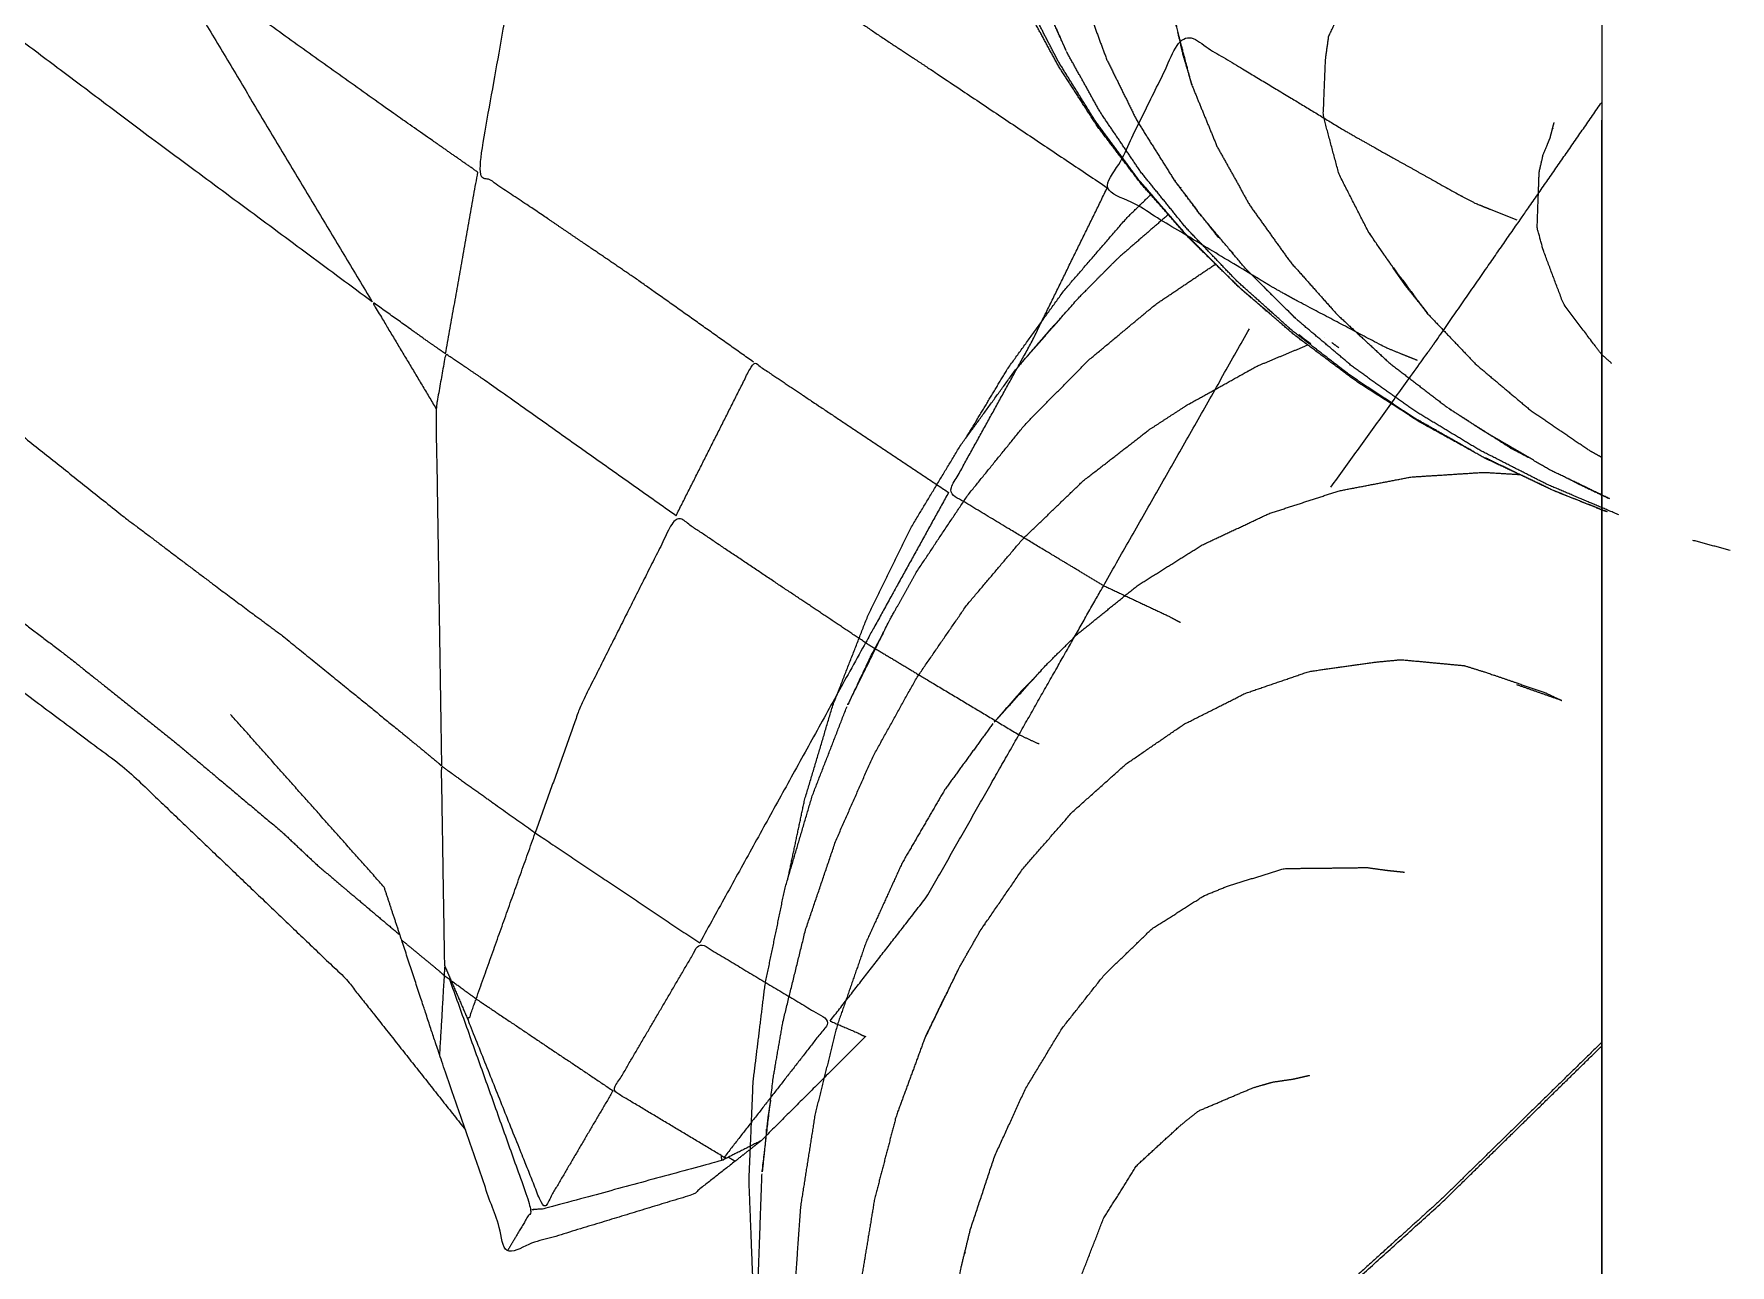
# Model space of a CAD drawing. Header units: millimetres. Extents: x 3429 to 24139, y -631 to 9878.
# Drawn here: x 8425.42 to 8443.98, y 3465.82 to 3479.3 of the extents above; entities that cross this region are included whole.
import ezdxf

# ---------------------------------------------------------------- set-up
doc = ezdxf.new("R2010")
doc.units = ezdxf.units.MM
doc.layers.add('multid_gorunus_3', color=23, linetype='Continuous', lineweight=13)
doc.layers.add('multid_gorunus_4', color=15, linetype='Continuous', lineweight=9)

# ---------------------------------------------------------------- blocks, each defined once
blk = doc.blocks.new('grup-2')
at = {"layer": 'multid_gorunus_3', "lineweight": -3}
for points, degree, knots in [([(2048.982, 6217.144), (2048.982, 6216.155), (2048.982, 6213.761), (2048.982, 6208.959), (2048.982, 6202.868), (2048.982, 6195.487), (2048.982, 6186.836), (2048.982, 6176.969), (2048.982, 6165.969), (2048.982, 6153.941), (2048.982, 6141.024), (2048.982, 6127.365), (2048.982, 6113.136), (2048.982, 6098.504), (2048.982, 6083.653), (2048.982, 6068.742), (2048.982, 6053.94), (2048.982, 6039.26), (2048.982, 6024.58), (2048.982, 6005.778), (2048.982, 5990.869), (2048.982, 5976.016), (2048.982, 5961.387), (2048.982, 5947.155), (2048.982, 5933.498), (2048.982, 5920.578), (2048.982, 5947.227), (2048.982, 5936.226), (2048.982, 5926.36), (2048.982, 5917.707), (2048.982, 5910.327), (2048.982, 5904.236), (2048.982, 5899.433), (2048.982, 5897.04), (2048.982, 5896.051)], 3, [200, 200, 200, 200, 215.285175, 230.934783, 246.910875, 263.16962, 279.661789, 296.333468, 313.127007, 329.982146, 346.837285, 363.630824, 380.302503, 396.794672, 413.053417, 429.029509, 444.679117, 459.964292, 475.249467, 490.899075, 506.875167, 523.133912, 539.62608, 556.29776, 573.091299, 589.946438, 606.801576, 623.595115, 640.266795, 656.758963, 673.017709, 688.9938, 704.643409, 719.928583, 719.928583, 719.928583, 719.928583]), ([(2062.435, 5939.835), (2063.662, 5940.744), (2064.889, 5941.653), (2065.743, 5942.295), (2066.598, 5942.937), (2067.229, 5943.389), (2067.86, 5943.842), (2068.71, 5944.464), (2069.561, 5945.085), (2070.172, 5945.54), (2070.783, 5945.995), (2071.253, 5946.345), (2071.724, 5946.695), (2072.519, 5947.288), (2073.315, 5947.881), (2073.965, 5948.376), (2074.615, 5948.872), (2075.08, 5949.217), (2075.545, 5949.562), (2076.137, 5950.013), (2076.729, 5950.465), (2077.186, 5950.831), (2077.644, 5951.198), (2077.724, 5951.274), (2077.804, 5951.35), (2077.815, 5951.372), (2077.826, 5951.394), (2077.879, 5951.466), (2077.932, 5951.538), (2078.286, 5951.86), (2078.639, 5952.181)], 2, [0, 0, 0, 1, 1, 2, 2, 3, 3, 4, 4, 5, 5, 6, 6, 7, 7, 8, 8, 9, 9, 10, 10, 11, 11, 12, 12, 13, 13, 14, 14, 15, 15, 15]), ([(2080.235, 5948.858), (2079.993, 5948.634), (2079.751, 5948.41), (2079.714, 5948.382), (2079.677, 5948.353), (2079.65, 5948.334), (2079.623, 5948.314), (2079.336, 5948.107), (2079.049, 5947.901), (2078.223, 5947.305), (2077.397, 5946.709), (2076.83, 5946.279), (2076.264, 5945.848), (2075.437, 5945.236), (2074.611, 5944.623), (2073.852, 5944.073), (2073.094, 5943.522), (2072.241, 5942.888), (2071.389, 5942.254), (2070.639, 5941.695), (2069.889, 5941.137), (2069.271, 5940.677), (2068.653, 5940.217), (2067.709, 5939.493), (2066.766, 5938.77), (2065.96, 5938.127), (2065.155, 5937.484), (2064.656, 5937.107), (2064.158, 5936.731), (2063.784, 5936.452), (2063.41, 5936.174), (2062.765, 5935.649), (2062.119, 5935.124), (2061.917, 5934.958), (2061.716, 5934.791), (2061.695, 5934.773), (2061.675, 5934.754)], 2, [5, 5, 5, 6, 6, 7, 7, 8, 8, 9, 9, 10, 10, 11, 11, 12, 12, 13, 13, 14, 14, 15, 15, 16, 16, 17, 17, 18, 18, 19, 19, 20, 20, 21, 21, 22, 22, 23, 23, 23]), ([(2060.218, 5947.219), (2060.394, 5946.225), (2060.571, 5945.231), (2059.761, 5944.693), (2058.951, 5944.155), (2058.16, 5943.616), (2057.369, 5943.078), (2057.079, 5942.881), (2056.789, 5942.684), (2056.684, 5942.615), (2056.579, 5942.546), (2056.46, 5942.467), (2056.34, 5942.389), (2055.366, 5941.736), (2054.391, 5941.083)], 2, [0, 0, 0, 1, 1, 2, 2, 3, 3, 4, 4, 5, 5, 6, 6, 7, 7, 7]), ([(2081.312, 5946.501), (2081.514, 5946.149), (2081.716, 5945.796), (2081.996, 5945.132), (2082.277, 5944.467), (2081.294, 5944.235), (2080.311, 5944.004), (2078.405, 5943.011), (2076.499, 5942.018), (2074.276, 5940.722), (2072.054, 5939.425), (2070.146, 5938.237), (2068.237, 5937.048), (2066.681, 5935.884), (2065.124, 5934.719), (2063.922, 5933.571), (2062.721, 5932.423), (2062.067, 5931.596), (2061.413, 5930.769)], 2, [-6, -6, -6, -5, -5, -4, -4, -3, -3, -2, -2, -1, -1, 0, 0, 1, 1, 2, 2, 2.886166, 2.886166, 2.886166]), ([(2058.263, 5939.175), (2058.908, 5939.633), (2059.553, 5940.09), (2060.096, 5940.46), (2060.639, 5940.83), (2060.958, 5941.041), (2061.278, 5941.253), (2060.924, 5943.242), (2060.571, 5945.231)], 2, [0, 0, 0, 1, 1, 2, 2, 3, 3, 4, 4, 4]), ([(2061.278, 5941.253), (2061.73, 5941.569), (2062.182, 5941.884), (2063.473, 5942.806), (2064.764, 5943.727), (2065.171, 5944.407), (2065.578, 5945.086)], 2, [0, 0, 0, 1, 1, 2, 2, 3, 3, 3]), ([(2076.745, 5944.074), (2076.514, 5943.906), (2076.283, 5943.739), (2074.604, 5942.528), (2072.925, 5941.317), (2071.614, 5940.355), (2070.303, 5939.393), (2069.676, 5938.932), (2069.049, 5938.471), (2068.374, 5937.946), (2067.7, 5937.42), (2066.732, 5936.686), (2065.764, 5935.951), (2065.172, 5935.478), (2064.58, 5935.005), (2064.002, 5934.519), (2063.424, 5934.034), (2063.23, 5933.851), (2063.035, 5933.668), (2062.583, 5933.285), (2062.13, 5932.903)], 2, [0, 0, 0, 1, 1, 2, 2, 3, 3, 4, 4, 5, 5, 6, 6, 7, 7, 8, 8, 9, 9, 9.968294, 9.968294, 9.968294]), ([(2050.998, 5939.192), (2051.17, 5939.262), (2051.341, 5939.331), (2051.839, 5939.594), (2052.337, 5939.856), (2052.438, 5939.913), (2052.54, 5939.97), (2052.575, 5939.99), (2052.611, 5940.01), (2052.67, 5940.046), (2052.729, 5940.082), (2053.56, 5940.583), (2054.391, 5941.083), (2053.976, 5941.93), (2053.561, 5942.776), (2052.954, 5942.41), (2052.346, 5942.044), (2052.073, 5941.878), (2051.8, 5941.712), (2051.637, 5941.619), (2051.474, 5941.527), (2051.004, 5941.264), (2050.534, 5941.002), (2050.451, 5940.958), (2050.367, 5940.914), (2050.139, 5940.822), (2049.911, 5940.73)], 2, [0, 0, 0, 1, 1, 2, 2, 3, 3, 4, 4, 5, 5, 6, 6, 7, 7, 8, 8, 9, 9, 10, 10, 11, 11, 12, 12, 13, 13, 13]), ([(2051.944, 5937.804), (2051.414, 5938.543), (2050.883, 5939.282), (2050.848, 5939.331), (2050.813, 5939.379), (2050.324, 5940.085), (2049.834, 5940.79), (2049.408, 5941.404), (2048.982, 5942.018)], 2, [3.52844, 3.52844, 3.52844, 4, 4, 5, 5, 6, 6, 6.451648, 6.451648, 6.451648]), ([(2054.432, 5936.727), (2054.731, 5936.906), (2055.03, 5937.086), (2055.579, 5937.416), (2056.128, 5937.747), (2055.674, 5938.57), (2055.219, 5939.393), (2054.805, 5940.238), (2054.391, 5941.083)], 2, [0, 0, 0, 1, 1, 2, 2, 3, 3, 4, 4, 4]), ([(2061.631, 5939.265), (2061.735, 5939.337), (2061.84, 5939.41), (2062.137, 5939.623), (2062.435, 5939.835), (2062.086, 5939.252), (2061.737, 5938.668)], 2, [0, 0, 0, 1, 1, 2, 2, 3, 3, 3]), ([(2057.424, 5931.961), (2056.893, 5932.644), (2056.362, 5933.327), (2055.86, 5934.211), (2055.358, 5935.095), (2054.895, 5935.911), (2054.432, 5936.727), (2053.633, 5938.133), (2052.834, 5939.54)], 2, [0, 0, 0, 1, 1, 2, 2, 3, 3, 4, 4, 4]), ([(2059.11, 5937.492), (2058.686, 5938.333), (2058.263, 5939.175), (2057.93, 5938.952), (2057.598, 5938.729), (2056.863, 5938.238), (2056.128, 5937.747)], 2, [0, 0, 0, 1, 1, 2, 2, 3, 3, 3]), ([(2059.11, 5937.492), (2060.171, 5938.244), (2061.233, 5938.996), (2061.358, 5939.082), (2061.484, 5939.167), (2061.557, 5939.216), (2061.631, 5939.265), (2061.684, 5938.966), (2061.737, 5938.668), (2061.706, 5936.711), (2061.675, 5934.754)], 2, [0, 0, 0, 1, 1, 2, 2, 3, 3, 4, 4, 5, 5, 5]), ([(2056.128, 5937.747), (2056.582, 5936.925), (2057.036, 5936.102), (2057.944, 5934.459), (2058.851, 5932.816)], 2, [0, 0, 0, 1, 1, 2, 2, 2]), ([(2057.036, 5936.102), (2057.526, 5936.43), (2058.016, 5936.757), (2058.563, 5937.124), (2059.11, 5937.492), (2059.631, 5936.455), (2060.152, 5935.419), (2060.401, 5934.72), (2060.65, 5934.021)], 2, [0, 0, 0, 1, 1, 2, 2, 3, 3, 4, 4, 4]), ([(2054.432, 5936.727), (2054.089, 5936.567), (2053.746, 5936.406), (2053.667, 5936.365), (2053.589, 5936.324)], 2, [0, 0, 0, 1, 1, 1.342687, 1.342687, 1.342687]), ([(2057.036, 5936.102), (2056.67, 5935.882), (2056.304, 5935.662), (2055.831, 5935.379), (2055.358, 5935.095)], 2, [0, 0, 0, 1, 1, 2, 2, 2]), ([(2061.64, 5932.564), (2061.658, 5933.659), (2061.675, 5934.754), (2061.599, 5934.699), (2061.523, 5934.643), (2061.087, 5934.332), (2060.65, 5934.021), (2059.75, 5933.418), (2058.851, 5932.816)], 2, [0, 0, 0, 1, 1, 2, 2, 3, 3, 4, 4, 4]), ([(2058.178, 5930.651), (2058.321, 5930.538), (2058.464, 5930.426), (2058.696, 5930.243), (2058.928, 5930.061), (2059.941, 5929.752), (2060.955, 5929.444), (2061.326, 5930.518), (2061.698, 5931.592), (2061.905, 5932.22), (2062.112, 5932.848), (2062.207, 5933.137), (2062.303, 5933.427)], 2, [0, 0, 0, 1, 1, 2, 2, 3, 3, 4, 4, 5, 5, 6, 6, 6]), ([(2062.112, 5932.848), (2061.907, 5932.679), (2061.703, 5932.511), (2061.675, 5932.485), (2061.647, 5932.459), (2061.672, 5932.026), (2061.698, 5931.592)], 2, [11, 11, 11, 12, 12, 13, 13, 14, 14, 14]), ([(2058.617, 5930.49), (2059.208, 5930.844), (2059.799, 5931.198), (2059.325, 5932.007), (2058.851, 5932.816), (2058.138, 5932.388), (2057.424, 5931.961), (2058.003, 5931.215), (2058.583, 5930.47)], 2, [0, 0, 0, 1, 1, 2, 2, 3, 3, 4, 4, 4]), ([(2061.589, 5932.42), (2061.139, 5931.158), (2060.688, 5929.895), (2060.821, 5929.669), (2060.955, 5929.444)], 2, [0, 0, 0, 1, 1, 2, 2, 2]), ([(2061.297, 5932.203), (2061.347, 5932.24), (2061.398, 5932.276), (2061.484, 5932.339), (2061.57, 5932.402), (2061.476, 5932.183), (2061.382, 5931.965)], 2, [0, 0, 0, 1, 1, 2, 2, 3, 3, 3]), ([(2059.799, 5931.198), (2060.444, 5931.631), (2061.088, 5932.063), (2061.192, 5932.133), (2061.297, 5932.203), (2061.339, 5932.084), (2061.382, 5931.965), (2060.97, 5930.935), (2060.558, 5929.904), (2060.179, 5930.551), (2059.799, 5931.198)], 2, [0, 0, 0, 1, 1, 2, 2, 3, 3, 4, 4, 5, 5, 5]), ([(2057.424, 5931.961), (2057.279, 5931.899), (2057.133, 5931.836), (2057.086, 5931.813), (2057.038, 5931.79)], 2, [0, 0, 0, 1, 1, 2, 2, 2]), ([(2057.038, 5931.79), (2057.038, 5931.79), (2057.038, 5931.79), (2057.608, 5931.221), (2058.178, 5930.651)], 2, [1.999891, 1.999891, 1.999891, 2, 2, 3, 3, 3]), ([(2048.982, 5931.728), (2049.856, 5930.872), (2050.73, 5930.016), (2052.106, 5928.769), (2053.483, 5927.523), (2054.336, 5926.809), (2061.276, 5921.398)], 2, [1.339793, 1.339793, 1.339793, 2, 2, 3, 3, 3.596962, 3.596962, 3.596962]), ([(2058.56, 5930.459), (2058.586, 5930.446), (2058.611, 5930.433), (2059.585, 5930.169), (2060.558, 5929.904), (2060.623, 5929.9), (2060.688, 5929.895)], 2, [0, 0, 0, 1, 1, 2, 2, 3, 3, 3])]:
    blk.add_open_spline(points, degree=degree, knots=knots, dxfattribs=at)
for points in [[(2064.764, 5943.727), (2063.6, 5941.781), (2062.435, 5939.835)], [(2061.631, 5939.265), (2061.454, 5940.259), (2061.278, 5941.253)], [(2062.303, 5933.427), (2063.143, 5934.372), (2063.984, 5935.318)], [(2055.135, 5934.991), (2055.247, 5935.043), (2055.358, 5935.095)], [(2061.297, 5932.203), (2060.973, 5933.112), (2060.65, 5934.021)], [(2061.64, 5932.564), (2061.605, 5932.483), (2061.57, 5932.402)], [(2061.64, 5932.564), (2061.644, 5932.512), (2061.647, 5932.459)], [(2061.57, 5932.402), (2061.58, 5932.411), (2061.589, 5932.42)], [(2061.647, 5932.459), (2061.618, 5932.44), (2061.589, 5932.42)], [(2058.178, 5930.651), (2058.369, 5930.555), (2058.56, 5930.459)], [(2058.464, 5930.426), (2058.501, 5930.448), (2058.538, 5930.47)], [(2058.56, 5930.459), (2058.568, 5930.463), (2058.576, 5930.467)], [(2058.583, 5930.47), (2058.579, 5930.468), (2058.576, 5930.467)], [(2058.617, 5930.49), (2058.6, 5930.48), (2058.583, 5930.47)], [(2058.617, 5930.49), (2058.614, 5930.462), (2058.611, 5930.433)]]:
    blk.add_open_spline(points, degree=2, dxfattribs=at)
at = {"layer": 'multid_gorunus_4', "lineweight": -3}
for points, knots in [([(2052.608, 5939.701), (2052.761, 5939.831), (2052.914, 5939.96), (2053.203, 5940.243), (2053.491, 5940.526), (2053.756, 5940.826), (2054.021, 5941.126), (2054.261, 5941.441), (2054.5, 5941.757), (2054.713, 5942.087), (2054.926, 5942.416), (2055.111, 5942.758), (2055.296, 5943.1), (2055.452, 5943.453), (2055.608, 5943.806), (2055.734, 5944.167), (2055.86, 5944.528), (2055.955, 5944.897), (2056.05, 5945.265), (2056.113, 5945.638), (2056.176, 5946.012), (2056.206, 5946.387), (2056.236, 5946.763), (2056.233, 5947.14), (2056.23, 5947.516), (2056.193, 5947.89), (2056.156, 5948.265), (2056.084, 5948.635), (2056.013, 5949.004), (2055.907, 5949.367), (2055.801, 5949.729)], [-0.490471, -0.490471, -0.490471, 0, 0, 1, 1, 2, 2, 3, 3, 4, 4, 5, 5, 6, 6, 7, 7, 8, 8, 9, 9, 10, 10, 11, 11, 12, 12, 13, 13, 14, 14, 14]), ([(2049.566, 5937.796), (2049.906, 5937.956), (2050.246, 5938.115), (2050.613, 5938.319), (2050.98, 5938.522), (2051.33, 5938.748), (2051.679, 5938.973), (2052.009, 5939.22), (2052.339, 5939.467), (2052.648, 5939.733), (2052.957, 5940), (2053.243, 5940.285), (2053.529, 5940.57), (2053.79, 5940.872), (2054.051, 5941.174), (2054.285, 5941.492), (2054.52, 5941.81), (2054.726, 5942.142), (2054.933, 5942.475), (2055.11, 5942.819), (2055.287, 5943.163), (2055.432, 5943.518), (2055.578, 5943.872), (2055.691, 5944.235), (2055.803, 5944.598), (2055.882, 5944.966), (2055.961, 5945.335), (2056.004, 5945.707), (2056.048, 5946.079)], [0.113441, 0.113441, 0.113441, 1, 1, 2, 2, 3, 3, 4, 4, 5, 5, 6, 6, 7, 7, 8, 8, 9, 9, 10, 10, 11, 11, 12, 12, 13, 13, 14, 14, 14]), ([(2054.903, 5945.322), (2054.906, 5944.966), (2054.91, 5944.61), (2054.868, 5944.253), (2054.826, 5943.896), (2054.741, 5943.542), (2054.655, 5943.188), (2054.528, 5942.842), (2054.401, 5942.495), (2054.235, 5942.158), (2054.069, 5941.821), (2053.867, 5941.497), (2053.664, 5941.174)], [0, 0, 0, 1, 1, 2, 2, 3, 3, 4, 4, 5, 5, 6, 6, 6]), ([(2055.036, 5943.021), (2055.03, 5943.006), (2055.024, 5942.99), (2054.932, 5942.783), (2054.839, 5942.576), (2054.993, 5942.924), (2055.147, 5943.272), (2055.265, 5943.629), (2055.383, 5943.986), (2055.44, 5944.2), (2055.497, 5944.413), (2055.397, 5944.054), (2055.297, 5943.694), (2055.261, 5943.601), (2055.225, 5943.508)], [-3.044602, -3.044602, -3.044602, -3, -3, -2, -2, -1, -1, 0, 0, 1, 1, 2, 2, 2.264362, 2.264362, 2.264362]), ([(2051.533, 5940.598), (2051.694, 5940.914), (2051.856, 5941.231), (2051.942, 5941.551), (2052.028, 5941.871), (2052.016, 5942.182), (2052.003, 5942.492), (2051.986, 5942.615), (2051.969, 5942.738), (2051.839, 5943.02), (2051.709, 5943.302), (2051.648, 5943.389), (2051.588, 5943.475), (2051.517, 5943.549), (2051.446, 5943.622), (2051.393, 5943.693), (2051.341, 5943.764)], [-3, -3, -3, -2, -2, -1, -1, 0, 0, 1, 1, 2, 2, 3, 3, 4, 4, 5, 5, 5]), ([(2053.633, 5942.844), (2053.64, 5942.868), (2053.646, 5942.892), (2053.684, 5943.066), (2053.721, 5943.24), (2053.645, 5942.898), (2053.57, 5942.555), (2053.517, 5942.38), (2053.465, 5942.204), (2053.541, 5942.494), (2053.618, 5942.783)], [-0.069976, -0.069976, -0.069976, 0, 0, 1, 1, 2, 2, 3, 3, 3.842303, 3.842303, 3.842303]), ([(2050.38, 5938.192), (2050.704, 5938.376), (2051.027, 5938.559), (2051.373, 5938.788), (2051.719, 5939.018), (2052.044, 5939.268), (2052.369, 5939.519), (2052.671, 5939.79), (2052.973, 5940.061), (2053.25, 5940.351), (2053.527, 5940.641), (2053.776, 5940.949), (2054.025, 5941.256), (2054.244, 5941.58), (2054.464, 5941.903), (2054.652, 5942.239), (2054.839, 5942.576)], [6.112471, 6.112471, 6.112471, 7, 7, 8, 8, 9, 9, 10, 10, 11, 11, 12, 12, 13, 13, 14, 14, 14]), ([(2053.465, 5942.204), (2053.328, 5941.868), (2053.19, 5941.533), (2053.01, 5941.21), (2052.83, 5940.887), (2052.61, 5940.58), (2052.39, 5940.272), (2052.134, 5939.984), (2051.877, 5939.696), (2051.589, 5939.428), (2051.3, 5939.161), (2050.982, 5938.917), (2050.664, 5938.673)], [0, 0, 0, 1, 1, 2, 2, 3, 3, 4, 4, 5, 5, 6, 6, 6]), ([(2048.87, 5939.158), (2048.929, 5939.21), (2048.987, 5939.263), (2049.194, 5939.538), (2049.401, 5939.813), (2049.512, 5940.109), (2049.623, 5940.404), (2049.655, 5940.525), (2049.688, 5940.645), (2049.677, 5940.949), (2049.666, 5941.252), (2049.644, 5941.352), (2049.621, 5941.451), (2049.583, 5941.541), (2049.545, 5941.632), (2049.524, 5941.714), (2049.503, 5941.796)], [-2.210361, -2.210361, -2.210361, -2, -2, -1, -1, 0, 0, 1, 1, 2, 2, 3, 3, 4, 4, 5, 5, 5]), ([(2052.682, 5940.002), (2052.67, 5939.989), (2052.658, 5939.977), (2052.49, 5939.81), (2052.321, 5939.642), (2052.603, 5939.924), (2052.885, 5940.205), (2053.137, 5940.506), (2053.388, 5940.806), (2053.526, 5940.99), (2053.664, 5941.174), (2053.588, 5941.074), (2053.511, 5940.974)], [-3.044165, -3.044165, -3.044165, -3, -3, -2, -2, -1, -1, 0, 0, 1, 1, 1.324472, 1.324472, 1.324472]), ([(2055.93, 5938.354), (2055.706, 5938.728), (2055.482, 5939.101), (2055.173, 5939.53), (2054.863, 5939.959), (2054.52, 5940.357), (2054.177, 5940.754), (2054.047, 5940.881), (2053.916, 5941.007)], [-0.817601, -0.817601, -0.817601, 0, 0, 1, 1, 2, 2, 2.349154, 2.349154, 2.349154]), ([(2053.366, 5940.784), (2053.279, 5940.67), (2053.193, 5940.557), (2053.183, 5940.547), (2053.173, 5940.536)], [1.6324298, 1.6324298, 1.6324298, 2, 2, 2.0363778, 2.0363778, 2.0363778]), ([(2053.697, 5940.764), (2053.697, 5940.763), (2053.698, 5940.762), (2053.699, 5940.762), (2053.699, 5940.761)], [1.995926927, 1.995926927, 1.995926927, 2, 2, 2.00147514, 2.00147514, 2.00147514]), ([(2051.325, 5940.293), (2051.429, 5940.445), (2051.533, 5940.598), (2051.326, 5940.298), (2051.12, 5939.999), (2051.001, 5939.85), (2050.883, 5939.7), (2051.104, 5939.997), (2051.325, 5940.293)], [0, 0, 0, 1, 1, 2, 2, 3, 3, 4, 4, 4]), ([(2054.896, 5939.66), (2054.941, 5939.614), (2054.985, 5939.567), (2055.186, 5939.334), (2055.386, 5939.102), (2055.047, 5939.488), (2054.709, 5939.874), (2054.495, 5940.09), (2054.281, 5940.306)], [-2.126482, -2.126482, -2.126482, -2, -2, -1, -1, 0, 0, 1, 1, 1]), ([(2056.483, 5936.87), (2056.202, 5937.292), (2055.92, 5937.714), (2055.606, 5938.102), (2055.291, 5938.49), (2054.947, 5938.84), (2054.603, 5939.19), (2054.232, 5939.499), (2053.86, 5939.808), (2053.534, 5940.028), (2053.207, 5940.247)], [-19, -19, -19, -18, -18, -17, -17, -16, -16, -15, -15, -14.17152, -14.17152, -14.17152]), ([(2048.794, 5937.502), (2049.184, 5937.667), (2049.575, 5937.833), (2049.95, 5938.023), (2050.324, 5938.214), (2050.68, 5938.429), (2051.035, 5938.644), (2051.369, 5938.882), (2051.703, 5939.121), (2052.012, 5939.382), (2052.321, 5939.642)], [9, 9, 9, 10, 10, 11, 11, 12, 12, 13, 13, 14, 14, 14]), ([(2050.883, 5939.7), (2050.621, 5939.426), (2050.36, 5939.151), (2050.063, 5938.901), (2049.766, 5938.651), (2049.438, 5938.427), (2049.11, 5938.204), (2049.046, 5938.168), (2048.982, 5938.133)], [0, 0, 0, 1, 1, 2, 2, 3, 3, 3.181746, 3.181746, 3.181746]), ([(2052.165, 5939.375), (2052.194, 5939.396), (2052.223, 5939.416), (2052.26, 5939.447), (2052.297, 5939.477)], [-6.0854052, -6.0854052, -6.0854052, -6, -6, -5.8813645, -5.8813645, -5.8813645]), ([(2052.197, 5939.362), (2052.244, 5939.397), (2052.291, 5939.432), (2052.308, 5939.446), (2052.325, 5939.46)], [-1.1419272, -1.1419272, -1.1419272, -1, -1, -0.9462735, -0.9462735, -0.9462735]), ([(2057.94, 5931.952), (2057.816, 5932.457), (2057.692, 5932.961), (2057.527, 5933.446), (2057.363, 5933.931), (2057.16, 5934.391), (2056.957, 5934.852), (2056.718, 5935.283), (2056.479, 5935.714), (2056.205, 5936.113), (2055.931, 5936.511), (2055.626, 5936.872), (2055.32, 5937.233), (2054.987, 5937.555), (2054.653, 5937.876), (2054.294, 5938.154), (2053.936, 5938.432), (2053.732, 5938.565), (2053.528, 5938.698), (2053.142, 5938.914), (2052.756, 5939.129), (2052.477, 5939.246), (2052.197, 5939.362)], [-18, -18, -18, -17, -17, -16, -16, -15, -15, -14, -14, -13, -13, -12, -12, -11, -11, -10, -10, -9, -9, -8, -8, -7.304166, -7.304166, -7.304166]), ([(2057.885, 5933.523), (2057.794, 5933.952), (2057.703, 5934.381), (2057.549, 5934.896), (2057.396, 5935.41), (2057.202, 5935.908), (2057.007, 5936.406), (2056.774, 5936.883), (2056.54, 5937.36), (2056.269, 5937.81), (2055.998, 5938.261), (2055.692, 5938.681), (2055.386, 5939.102)], [-0.815302, -0.815302, -0.815302, 0, 0, 1, 1, 2, 2, 3, 3, 4, 4, 5, 5, 5]), ([(2048.898, 5937.68), (2049.224, 5937.837), (2049.549, 5937.994), (2049.904, 5938.202), (2050.259, 5938.409), (2050.462, 5938.541), (2050.664, 5938.673), (2050.459, 5938.542), (2050.254, 5938.411)], [-1.866592, -1.866592, -1.866592, -1, -1, 0, 0, 1, 1, 1.596617, 1.596617, 1.596617]), ([(2050.229, 5938.395), (2050.103, 5938.314), (2049.977, 5938.233), (2049.881, 5938.183), (2049.785, 5938.132)], [1.6332161, 1.6332161, 1.6332161, 2, 2, 2.2628963, 2.2628963, 2.2628963]), ([(2048.929, 5937.535), (2049.233, 5937.657), (2049.536, 5937.779), (2049.896, 5937.952), (2050.255, 5938.125)], [4.232749, 4.232749, 4.232749, 5, 5, 5.944102, 5.944102, 5.944102]), ([(2049.344, 5937.898), (2049.295, 5937.872), (2049.246, 5937.846), (2049.072, 5937.763), (2048.898, 5937.68)], [-3.1339729, -3.1339729, -3.1339729, -3, -3, -2.2240547, -2.2240547, -2.2240547]), ([(2054.719, 5936.196), (2054.389, 5936.462), (2054.06, 5936.729), (2053.709, 5936.949), (2053.358, 5937.17), (2052.988, 5937.344), (2052.619, 5937.517), (2052.235, 5937.642), (2051.852, 5937.766), (2051.459, 5937.841), (2051.066, 5937.917), (2050.667, 5937.942), (2050.268, 5937.968), (2050.073, 5937.956), (2049.878, 5937.944)], [-7, -7, -7, -6, -6, -5, -5, -4, -4, -3, -3, -2, -2, -1, -1, -0.512864, -0.512864, -0.512864]), ([(2048.918, 5937.534), (2049.199, 5937.645), (2049.479, 5937.755), (2049.492, 5937.761), (2049.505, 5937.767)], [-0.7073454, -0.7073454, -0.7073454, 0, 0, 0.0331066, 0.0331066, 0.0331066]), ([(2056.842, 5936.21), (2056.909, 5936.088), (2056.976, 5935.965), (2057.107, 5935.685), (2057.239, 5935.405), (2057.01, 5935.87), (2056.781, 5936.334), (2056.632, 5936.602), (2056.483, 5936.87)], [-2.270836, -2.270836, -2.270836, -2, -2, -1, -1, 0, 0, 1, 1, 1]), ([(2055.172, 5935.735), (2055.249, 5935.657), (2055.327, 5935.578), (2055.484, 5935.398), (2055.642, 5935.218), (2055.347, 5935.543), (2055.051, 5935.868), (2054.885, 5936.032), (2054.719, 5936.196)], [-2.254593, -2.254593, -2.254593, -2, -2, -1, -1, 0, 0, 1, 1, 1]), ([(2055.781, 5932.949), (2055.544, 5933.294), (2055.307, 5933.639), (2055.04, 5933.944), (2054.773, 5934.25), (2054.479, 5934.512), (2054.186, 5934.775), (2053.87, 5934.992), (2053.554, 5935.209), (2053.218, 5935.378), (2052.883, 5935.548), (2052.532, 5935.668), (2052.182, 5935.788), (2051.826, 5935.839), (2051.471, 5935.889), (2051.323, 5935.903), (2051.176, 5935.917), (2050.831, 5935.884), (2050.487, 5935.852), (2050.368, 5935.815), (2050.249, 5935.778), (2049.926, 5935.667), (2049.603, 5935.557), (2049.508, 5935.512), (2049.413, 5935.467), (2049.663, 5935.555), (2049.912, 5935.642)], [-7, -7, -7, -6, -6, -5, -5, -4, -4, -3, -3, -2, -2, -1, -1, 0, 0, 1, 1, 2, 2, 3, 3, 4, 4, 5, 5, 5.79473, 5.79473, 5.79473]), ([(2055.642, 5935.218), (2055.907, 5934.854), (2056.172, 5934.49), (2056.404, 5934.09), (2056.637, 5933.689), (2056.833, 5933.257), (2057.03, 5932.825), (2057.19, 5932.365), (2057.349, 5931.905), (2057.469, 5931.422), (2057.589, 5930.938), (2057.668, 5930.437), (2057.747, 5929.935), (2057.784, 5929.42), (2057.821, 5928.905), (2057.815, 5928.382), (2057.809, 5927.858), (2057.761, 5927.331), (2057.712, 5926.805)], [-1, -1, -1, 0, 0, 1, 1, 2, 2, 3, 3, 4, 4, 5, 5, 6, 6, 7, 7, 8, 8, 8]), ([(2058.164, 5928.275), (2058.216, 5928.708), (2058.269, 5929.14), (2058.29, 5929.678), (2058.311, 5930.216), (2058.288, 5930.754), (2058.266, 5931.293), (2058.201, 5931.826), (2058.135, 5932.36), (2058.027, 5932.884), (2057.919, 5933.408), (2057.769, 5933.917), (2057.619, 5934.426)], [-0.812812, -0.812812, -0.812812, 0, 0, 1, 1, 2, 2, 3, 3, 4, 4, 5, 5, 5]), ([(2055.89, 5929.676), (2055.757, 5930.077), (2055.625, 5930.477), (2055.457, 5930.846), (2055.289, 5931.214), (2055.088, 5931.547), (2054.887, 5931.88), (2054.656, 5932.173), (2054.424, 5932.466), (2054.165, 5932.716), (2053.907, 5932.967), (2053.621, 5933.149), (2053.335, 5933.332), (2053.2, 5933.387), (2053.066, 5933.442), (2052.758, 5933.536), (2052.45, 5933.631), (2052.115, 5933.634), (2051.78, 5933.638), (2051.664, 5933.64), (2051.547, 5933.641), (2051.439, 5933.626), (2051.331, 5933.611), (2051.235, 5933.601), (2051.139, 5933.591)], [-6, -6, -6, -5, -5, -4, -4, -3, -3, -2, -2, -1, -1, 0, 0, 1, 1, 2, 2, 3, 3, 4, 4, 5, 5, 6, 6, 6]), ([(2056.142, 5932.275), (2056.166, 5932.231), (2056.19, 5932.187), (2056.29, 5931.978), (2056.39, 5931.768), (2056.198, 5932.162), (2056.005, 5932.556), (2055.893, 5932.753), (2055.781, 5932.949)], [-2.115336, -2.115336, -2.115336, -2, -2, -1, -1, 0, 0, 1, 1, 1]), ([(2058.075, 5931.096), (2058.089, 5931.004), (2058.104, 5930.912), (2058.137, 5930.601), (2058.169, 5930.29), (2058.108, 5930.816), (2058.046, 5931.341), (2057.993, 5931.646), (2057.94, 5931.952)], [-2.177018, -2.177018, -2.177018, -2, -2, -1, -1, 0, 0, 1, 1, 1]), ([(2056.39, 5931.768), (2056.546, 5931.343), (2056.702, 5930.917), (2056.82, 5930.465), (2056.938, 5930.013), (2057.016, 5929.539), (2057.094, 5929.065), (2057.13, 5928.574), (2057.166, 5928.083), (2057.161, 5927.58), (2057.155, 5927.076), (2057.107, 5926.567), (2057.059, 5926.057), (2056.968, 5925.545), (2056.876, 5925.034), (2056.743, 5924.526), (2056.61, 5924.018), (2056.435, 5923.519), (2056.26, 5923.02), (2056.044, 5922.535), (2055.828, 5922.05)], [0, 0, 0, 1, 1, 2, 2, 3, 3, 4, 4, 5, 5, 6, 6, 7, 7, 8, 8, 9, 9, 10, 10, 10]), ([(2055.157, 5926.083), (2054.316, 5926.786), (2053.475, 5927.49), (2052.097, 5928.737), (2050.72, 5929.984), (2049.851, 5930.836), (2048.982, 5931.687)], [28.411093, 28.411093, 28.411093, 29, 29, 30, 30, 30.656174, 30.656174, 30.656174]), ([(2054.917, 5924.843), (2054.977, 5925.301), (2055.036, 5925.759), (2055.055, 5926.207), (2055.073, 5926.654), (2055.051, 5927.084), (2055.028, 5927.515), (2054.967, 5927.923), (2054.905, 5928.331), (2054.805, 5928.713), (2054.706, 5929.094), (2054.57, 5929.444), (2054.435, 5929.794), (2054.253, 5930.087), (2054.071, 5930.379), (2053.833, 5930.597), (2053.595, 5930.815), (2053.493, 5930.897), (2053.392, 5930.978), (2053.095, 5931.104), (2052.799, 5931.23), (2052.689, 5931.262), (2052.579, 5931.294), (2052.471, 5931.309), (2052.363, 5931.325), (2052.27, 5931.346), (2052.178, 5931.367)], [-8, -8, -8, -7, -7, -6, -6, -5, -5, -4, -4, -3, -3, -2, -2, -1, -1, 0, 0, 1, 1, 2, 2, 3, 3, 4, 4, 5, 5, 5]), ([(2056.733, 5923.238), (2056.922, 5923.624), (2057.111, 5924.01), (2057.304, 5924.506), (2057.497, 5925.002), (2057.65, 5925.516), (2057.802, 5926.03), (2057.913, 5926.557), (2058.023, 5927.083), (2058.091, 5927.617), (2058.159, 5928.151), (2058.183, 5928.687), (2058.207, 5929.224), (2058.188, 5929.757), (2058.169, 5930.29)], [-0.814408, -0.814408, -0.814408, 0, 0, 1, 1, 2, 2, 3, 3, 4, 4, 5, 5, 6, 6, 6]), ([(2056.041, 5928.991), (2056.06, 5928.906), (2056.078, 5928.821), (2056.116, 5928.6), (2056.153, 5928.379), (2056.073, 5928.816), (2055.993, 5929.254), (2055.941, 5929.465), (2055.89, 5929.676)], [-2.197898, -2.197898, -2.197898, -2, -2, -1, -1, 0, 0, 1, 1, 1])]:
    blk.add_open_spline(points, degree=2, knots=knots, dxfattribs=at)
for points in [[(2053.606, 5942.739), (2053.609, 5942.745), (2053.613, 5942.751)], [(2053.608, 5942.747), (2053.611, 5942.752), (2053.614, 5942.758)], [(2052.009, 5941.801), (2052.009, 5941.8), (2052.008, 5941.8)], [(2052.009, 5941.8), (2052.009, 5941.8), (2052.009, 5941.8)], [(2049.52, 5941.731), (2049.519, 5941.73), (2049.518, 5941.73)], [(2049.518, 5941.73), (2049.519, 5941.729), (2049.52, 5941.728)], [(2053.583, 5941.087), (2053.582, 5941.087), (2053.582, 5941.088)], [(2053.592, 5941.078), (2053.592, 5941.078), (2053.592, 5941.078)], [(2053.615, 5941.11), (2053.616, 5941.109), (2053.616, 5941.109)], [(2053.619, 5941.113), (2053.618, 5941.113), (2053.618, 5941.113)], [(2053.654, 5941.156), (2053.649, 5941.151), (2053.643, 5941.146)], [(2053.91, 5941.013), (2053.929, 5941.034), (2053.948, 5941.055)], [(2053.911, 5941.012), (2053.911, 5941.013), (2053.91, 5941.013)], [(2053.366, 5940.784), (2053.389, 5940.807), (2053.411, 5940.831)], [(2053.509, 5940.97), (2053.457, 5940.903), (2053.405, 5940.835)], [(2053.408, 5940.833), (2053.41, 5940.832), (2053.411, 5940.831)], [(2053.51, 5940.968), (2053.509, 5940.969), (2053.509, 5940.97)], [(2053.511, 5940.973), (2053.513, 5940.972), (2053.514, 5940.971)], [(2053.8, 5940.876), (2053.798, 5940.878), (2053.796, 5940.88)], [(2053.804, 5940.888), (2053.806, 5940.886), (2053.808, 5940.884)], [(2053.813, 5940.891), (2053.812, 5940.893), (2053.81, 5940.895)], [(2051.566, 5940.663), (2051.568, 5940.665), (2051.571, 5940.668)], [(2051.568, 5940.671), (2051.57, 5940.672), (2051.572, 5940.674)], [(2051.571, 5940.668), (2051.57, 5940.669), (2051.568, 5940.671)], [(2053.28, 5940.672), (2053.279, 5940.674), (2053.278, 5940.675)], [(2053.693, 5940.754), (2053.692, 5940.756), (2053.69, 5940.757)], [(2053.721, 5940.792), (2054.001, 5940.549), (2054.281, 5940.306)], [(2051.479, 5940.518), (2051.478, 5940.519), (2051.478, 5940.519)], [(2051.483, 5940.526), (2051.483, 5940.526), (2051.483, 5940.526)], [(2053.436, 5940.472), (2053.435, 5940.473), (2053.434, 5940.475)], [(2051.343, 5940.323), (2051.346, 5940.325), (2051.348, 5940.327)], [(2051.372, 5940.364), (2051.373, 5940.366), (2051.375, 5940.367)], [(2051.417, 5940.428), (2051.416, 5940.428), (2051.415, 5940.427)], [(2051.418, 5940.432), (2051.419, 5940.432), (2051.42, 5940.433)], [(2053.051, 5940.403), (2053.034, 5940.385), (2053.017, 5940.367)], [(2053.019, 5940.366), (2053.018, 5940.366), (2053.017, 5940.367)], [(2051.205, 5940.122), (2051.203, 5940.125), (2051.201, 5940.127)], [(2051.227, 5940.162), (2051.232, 5940.166), (2051.238, 5940.17)], [(2051.232, 5940.168), (2051.237, 5940.172), (2051.242, 5940.177)], [(2051.255, 5940.2), (2051.258, 5940.202), (2051.261, 5940.205)], [(2051.086, 5939.972), (2051.086, 5939.972), (2051.086, 5939.972)], [(2051.086, 5939.972), (2051.086, 5939.972), (2051.086, 5939.972)], [(2052.664, 5939.984), (2052.669, 5939.989), (2052.674, 5939.994)], [(2049.355, 5939.752), (2049.356, 5939.752), (2049.356, 5939.752)], [(2049.356, 5939.753), (2049.356, 5939.753), (2049.356, 5939.753)], [(2049.428, 5939.884), (2049.428, 5939.884), (2049.428, 5939.884)], [(2050.913, 5939.738), (2050.912, 5939.738), (2050.911, 5939.738)], [(2050.993, 5939.839), (2050.991, 5939.841), (2050.99, 5939.844)], [(2052.577, 5939.707), (2052.606, 5939.73), (2052.634, 5939.754)], [(2052.651, 5939.735), (2052.65, 5939.736), (2052.65, 5939.736)], [(2052.73, 5939.804), (2052.73, 5939.804), (2052.73, 5939.804)], [(2052.523, 5939.625), (2052.523, 5939.626), (2052.522, 5939.627)], [(2052.596, 5939.688), (2052.596, 5939.689), (2052.595, 5939.69)], [(2052.609, 5939.699), (2052.609, 5939.7), (2052.608, 5939.7)], [(2051.573, 5939.414), (2051.573, 5939.414), (2051.573, 5939.414)], [(2051.573, 5939.414), (2051.573, 5939.414), (2051.573, 5939.414)], [(2051.859, 5939.331), (2051.896, 5939.358), (2051.933, 5939.386)], [(2052.015, 5939.439), (2052.015, 5939.439), (2052.014, 5939.439)], [(2052.185, 5939.354), (2052.186, 5939.353), (2052.187, 5939.352)], [(2051.399, 5939.248), (2051.391, 5939.244), (2051.384, 5939.239)], [(2051.399, 5939.248), (2051.398, 5939.25), (2051.397, 5939.251)], [(2052.861, 5939.07), (2052.86, 5939.071), (2052.859, 5939.072)], [(2052.859, 5939.071), (2052.86, 5939.071), (2052.861, 5939.07)], [(2051.397, 5938.804), (2051.4, 5938.803), (2051.402, 5938.802)], [(2050.647, 5938.66), (2050.64, 5938.657), (2050.634, 5938.653)], [(2051.061, 5938.574), (2051.06, 5938.577), (2051.058, 5938.579)], [(2050.256, 5938.408), (2050.256, 5938.408), (2050.256, 5938.407)], [(2050.258, 5938.122), (2050.257, 5938.124), (2050.256, 5938.125)], [(2049.255, 5937.852), (2049.262, 5937.855), (2049.269, 5937.858)], [(2049.354, 5937.9), (2049.349, 5937.899), (2049.344, 5937.898)], [(2047.577, 5937.113), (2047.781, 5937.168), (2047.985, 5937.223)], [(2055.227, 5935.674), (2055.226, 5935.678), (2055.225, 5935.681)], [(2057.122, 5935.643), (2057.108, 5935.677), (2057.095, 5935.712)], [(2055.473, 5935.403), (2055.469, 5935.411), (2055.465, 5935.42)], [(2055.49, 5935.385), (2055.488, 5935.391), (2055.486, 5935.397)], [(2055.532, 5935.339), (2055.531, 5935.342), (2055.53, 5935.345)], [(2057.619, 5934.426), (2057.429, 5934.915), (2057.239, 5935.405)], [(2055.231, 5933.725), (2055.229, 5933.73), (2055.227, 5933.734)], [(2055.731, 5933.022), (2055.734, 5933.015), (2055.736, 5933.009)], [(2056.185, 5932.189), (2056.184, 5932.193), (2056.184, 5932.197)], [(2056.369, 5931.811), (2056.369, 5931.811), (2056.369, 5931.811)], [(2058.106, 5930.826), (2058.107, 5930.852), (2058.107, 5930.877)], [(2058.121, 5930.704), (2058.119, 5930.742), (2058.118, 5930.78)], [(2055.945, 5929.427), (2055.945, 5929.426), (2055.945, 5929.425)], [(2055.946, 5929.416), (2055.946, 5929.42), (2055.945, 5929.425)]]:
    blk.add_open_spline(points, degree=2, dxfattribs=at)

msp = doc.modelspace()

# ---------------------------------------------------------------- block references
at = {"xscale": -1}
msp.add_blockref('grup-2', (10491.554, -2463.465), dxfattribs=at)

doc.saveas('drawing.dxf')
